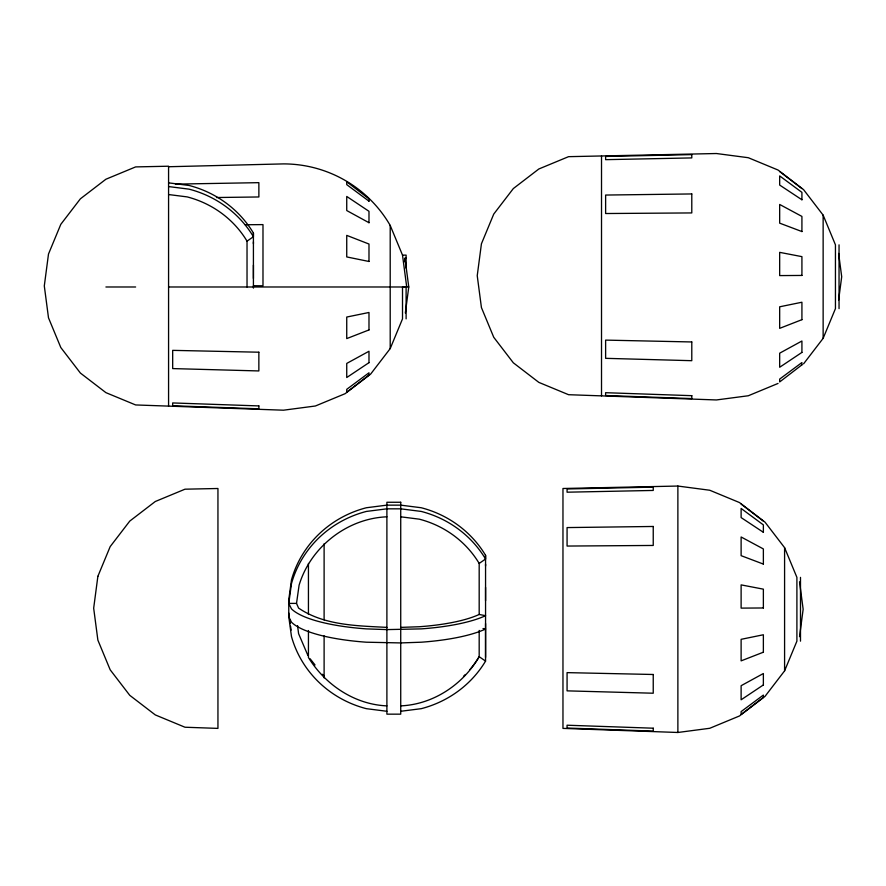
<?xml version="1.0" encoding="UTF-8"?>
<svg xmlns="http://www.w3.org/2000/svg" width="886" height="886" viewBox="0 0 886 886"><rect width="100%" height="100%" fill="white"/><g stroke="black" fill="none" stroke-linecap="round" stroke-linejoin="round"><path stroke-width="1.33" d="M253.418 278.448L253.418 265.124M253.418 243.739L253.418 241.856M247.028 286.986L247.028 241.158L253.418 236.728L253.418 233.04A105.955 102.1 0 0 0 189.083 185.462L168.573 182.859M400.727 711.281L421.227 708.678A105.955 102.1 0 0 0 485.561 661.111L485.561 623.545M485.561 600.73L485.561 587.396M485.561 566.01L485.561 564.138M400.727 627.388L419.322 626.734A98.579 26.325 0 0 0 479.182 614.463L479.182 563.441L485.561 559.011L485.561 555.312A105.955 102.1 0 0 0 421.227 507.744L400.727 505.142L386.894 505.142L366.383 507.744A105.955 102.1 0 0 0 291.472 579.942L288.77 599.7L288.77 616.722L291.472 636.48A105.955 102.1 0 0 0 366.383 708.678L386.894 711.281M386.894 627.388C357.047 625.771 324.154 625.505 298.593 608.095L296.522 603.399L299.091 585.192C310.554 547.027 347.046 518.41 386.894 516.815M405.334 313.024L408.767 286.986L404.968 258.236L406.109 258.236M838.632 300.033L841.7 276.742L838.632 253.44M799.537 636.68L803.148 609.258L799.537 581.847M479.182 614.463L485.561 615.692A105.955 28.297 0 0 1 421.227 628.883L386.894 629.603L366.383 628.883A105.955 28.297 0 0 1 291.472 608.87L288.77 603.399L291.472 583.63A105.955 102.1 0 0 1 366.383 511.432L386.894 508.83L400.727 508.83L421.227 511.432A105.955 102.1 0 0 1 485.561 559.011M168.573 406.12L168.573 166.214L135.624 166.911L105.91 179.227L80.393 198.807L60.813 224.324L48.497 254.038L44.3 285.934L48.497 317.819L60.813 347.545L80.393 373.061L105.91 392.642L135.624 404.946L283.487 410.196L315.383 405.998L345.097 393.694L370.625 374.113L390.205 348.597L402.51 318.871L402.51 286.986M803.558 363.858L823.138 338.341L835.443 308.627L835.443 244.846L823.138 215.132L803.558 189.615L778.041 170.034L748.316 157.719L716.431 153.522L568.568 156.667L538.843 168.982L513.326 188.563L493.746 214.08L481.43 243.794L477.233 275.69L481.43 307.575L493.746 337.289L513.326 362.806L538.843 382.387L568.568 394.702L716.431 399.951L748.316 395.754L778.041 383.439M784.586 670.868L796.902 641.154L796.902 577.373L784.586 547.659L765.006 522.142L739.489 502.561L709.764 490.246L677.879 486.049L562.964 488.496L562.964 728.392L677.879 732.478L709.764 728.281L739.489 715.966L765.006 696.385L784.586 670.868L784.586 547.659M400.727 705.876C433.265 704.459 463.013 684.601 479.182 656.681L479.182 630.422M168.573 166.734L283.487 163.899A123.243 123.243 0 0 1 390.205 225.443L402.51 255.124L406.707 286.986M175.417 184.122L258.867 182.66L258.878 196.969L216.461 197.523M245.2 224.745L262.987 224.612L262.987 285.79L253.407 285.724M402.51 255.124L406.109 255.124L406.109 268.181M105.91 286.986L135.624 286.986M168.573 286.986L408.767 286.986M288.77 603.399L296.522 603.399M168.573 186.558L189.083 189.161A105.955 102.1 0 0 1 253.418 236.728M168.573 194.543L187.179 196.902A98.579 94.99 0 0 1 247.028 241.158M400.727 516.815L419.322 519.174A98.579 94.99 0 0 1 479.182 563.441M386.894 705.876C354.522 704.514 325.206 684.712 308.439 657.501L308.439 630.511M483.014 628.528L485.561 629.027A105.955 28.297 0 0 1 421.227 642.206L400.727 642.926L366.383 642.206A105.955 28.297 0 0 1 291.472 622.193L288.77 616.722M485.561 661.111L479.182 656.681A98.579 94.99 0 0 1 469.89 669.583M779.669 171.541L801.919 188.607M741.117 504.056L763.367 521.134M310.089 658.752L315.039 664.965M322.46 674.279L324.11 676.35M307.918 655.474L298.593 633.678L297.563 625.627M288.77 613.023L289.312 616.977M289.667 619.613L290.209 623.567M290.564 626.203L291.106 630.156M839.042 244.846L839.042 308.627M823.138 215.132L823.138 338.341M800.49 577.373L800.49 641.154M677.879 486.049L677.879 732.478M601.516 155.969L601.516 395.876M485.561 555.312L485.561 657.412M406.109 286.986L406.109 318.871M404.968 258.236L404.968 261.935M404.968 286.986L402.92 286.986M390.205 225.376L390.205 348.597M324.11 543.76L324.11 619.923M324.11 635.827L324.11 677.912M308.439 563.441L308.439 614.463M253.418 233.04L253.418 288.127M465.394 674.49A98.579 94.99 0 0 1 463.511 676.35M653.237 526.472L653.237 545.455L567.073 546.053L567.073 527.58L653.237 526.472M653.248 487.145L653.237 490.445L567.073 492.195L567.073 488.972L653.248 487.145M691.8 154.618L691.789 157.918L605.625 159.668L605.625 156.457L691.8 154.618M691.789 193.945L691.789 212.928L605.625 213.526L605.625 195.053L691.789 193.945M97.87 576.321L93.672 608.206L97.87 640.102L110.185 669.816L129.766 695.333L155.283 714.913L184.997 727.229L217.945 728.392L217.945 488.496L184.997 489.194L155.283 501.509L129.766 521.09L110.185 546.607L97.87 576.321M368.986 375.11L346.736 392.188L346.736 389.331L368.986 372.796L368.986 375.11M801.919 364.866L779.669 381.944L779.669 379.086L801.919 362.551L801.919 364.866M763.367 697.393L741.117 714.459L741.117 711.602L763.367 695.078L763.367 697.393M368.986 362.662L346.736 377.525L346.736 363.426L368.986 351.255L368.986 362.662M801.919 352.418L779.669 367.269L779.669 353.182L801.919 341.01L801.919 352.418M763.367 684.944L741.117 699.796L741.117 685.709L763.367 673.526L763.367 684.944M368.986 329.935L346.736 338.596L346.736 317.044L368.986 312.481L368.986 329.935M801.919 319.68L779.669 328.352L779.669 306.8L801.919 302.237L801.919 319.68M763.367 652.207L741.117 660.867L741.117 639.327L763.367 634.764L763.367 652.207M801.919 275.446L779.669 275.59L779.669 252.355L801.919 256.641L801.919 275.446M763.367 607.973L741.117 608.117L741.117 584.882L763.367 589.157L763.367 607.973M400.727 502.262L386.894 502.262L386.894 714.16L400.727 714.16L400.727 502.262M691.789 341.963L605.625 340.113L605.625 358.332L691.789 360.691L691.789 341.963M258.856 352.207L172.681 350.358L172.681 368.587L258.856 370.946L258.856 352.207M653.237 674.49L567.073 672.629L567.073 690.858L653.237 693.217L653.237 674.49M691.8 395.677L605.614 392.697L605.614 395.51L691.811 398.578L691.8 395.677M258.867 405.921L172.681 402.942L172.681 405.766L258.867 408.823L258.867 405.921M653.248 728.203L567.062 725.213L567.062 728.037L653.259 731.105L653.248 728.203M368.986 261.481L346.736 256.929L346.736 235.377L368.986 244.038L368.986 261.481M801.919 231.556L779.669 223.15L779.669 204.456L801.919 216.417L801.919 231.556M763.367 564.083L741.117 555.666L741.117 536.982L763.367 548.943L763.367 564.083M368.986 222.718L346.736 210.547L346.736 196.448L368.986 211.311L368.986 222.718M801.919 199.771L779.669 185.052L779.669 175.915L801.919 192.373L801.919 199.771M763.367 532.298L741.117 517.579L741.117 508.442L763.367 524.9L763.367 532.298M368.986 201.166L346.736 184.642L346.736 181.785L368.986 198.852L368.986 201.166"/></g></svg>
